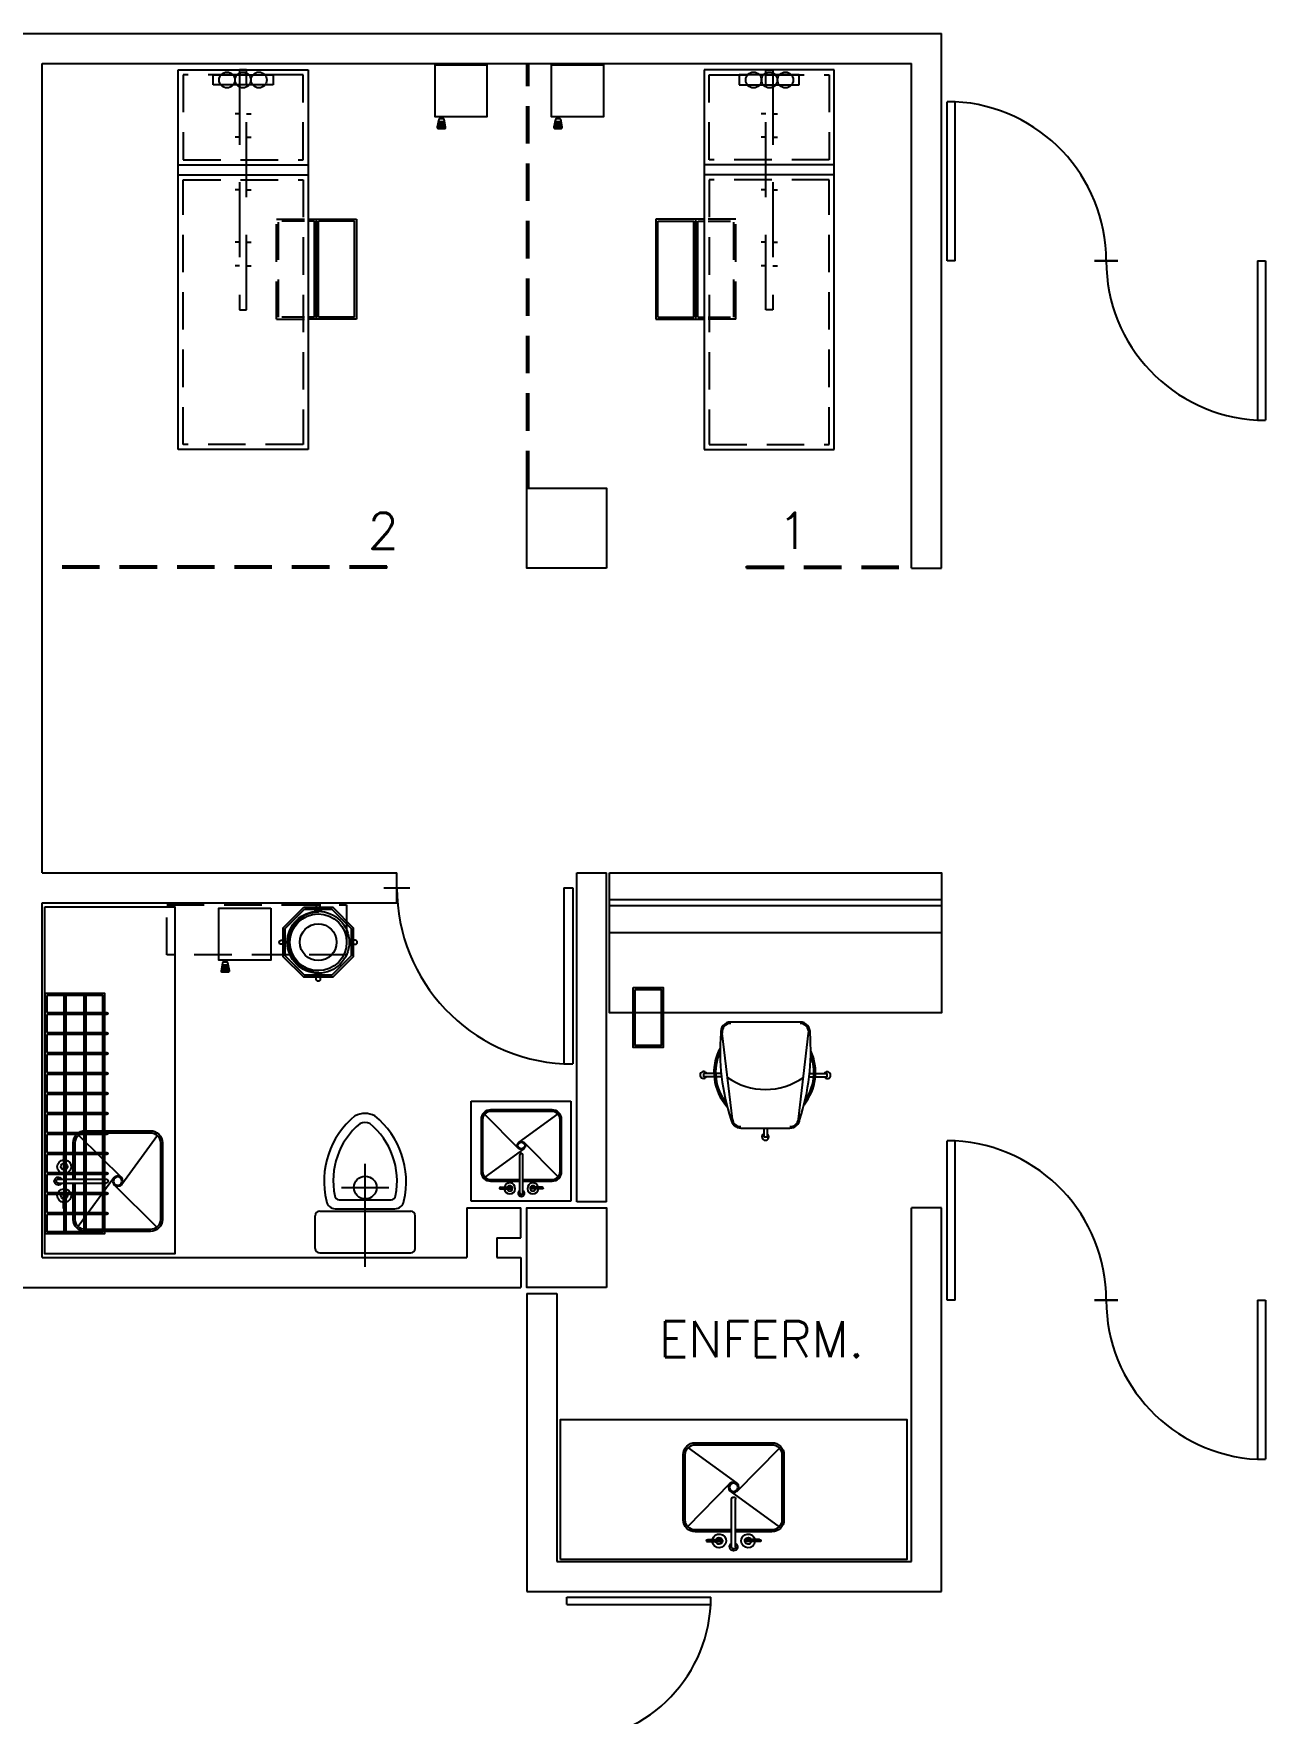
# Model space of a CAD drawing. Extents: x -358 to -207, y -206 to -105.
# Drawn here: x -251.78 to -245.61, y -154.36 to -145.95 of the extents above; entities that cross this region are included whole.
import ezdxf
from ezdxf.enums import TextEntityAlignment as Align

# ---------------------------------------------------------------- set-up
doc = ezdxf.new("R2010")
doc.units = 0
doc.header["$LTSCALE"] = 1.5
doc.header["$MEASUREMENT"] = 0
for name, pattern in [('CENTER2', [1.125, 0.75, -0.125, 0.125, -0.125]), ('HIDDEN', [0.375, 0.25, -0.125]), ('HIDDEN2', [0.1875, 0.125, -0.0625])]:
    doc.linetypes.add(name, pattern=pattern)
doc.layers.get('0').update_dxf_attribs({"linetype": 'CONTINUOUS'})
for name, color, linetype in [('8CMOB01', 8, 'CONTINUOUS'), ('9CCOLUMNA', 5, 'CONTINUOUS'), ('CCPTAS', 6, 'CONTINUOUS'), ('MSAN', 6, 'CONTINUOUS'), ('RCMURO01', 3, 'CONTINUOUS'), ('ZCTEXT01', 2, 'CONTINUOUS')]:
    doc.layers.add(name, color=color, linetype=linetype)
doc.styles.add('REG-80', font='ROMANS.shx', dxfattribs={"height": 0.27})

# ---------------------------------------------------------------- blocks, each defined once
blk = doc.blocks.new('PTA-2A')
for p, q in [((-0.5, 0), (-0.5, 0.5)), ((-0.475, 0.5), (-0.5, 0.5)), ((-0.475, 0), (-0.475, 0.5)), ((-0.475, 0), (-0.5, 0)), ((0.0367, 0), (-0.0367, 0)), ((-0.0367, 0), (0.0367, 0)), ((0.475, 0), (0.475, -0.5)), ((0.475, 0), (0.5, 0)), ((0.5, 0), (0.5, -0.5)), ((0.475, -0.5), (0.5, -0.5))]:
    blk.add_line(p, q)
for centre, start, end in [((-0.5012, -0.0005), 0.0552, 87.0072), ((0.5012, 0.0005), 180.0552, 267.0072)]:
    blk.add_arc(centre, 0.5012, start, end)
blk = doc.blocks.new('PTA-I')
for p, q in [((-1, 0), (-1, 1)), ((-0.95, 1), (-1, 1)), ((-0.95, 0), (-0.95, 1)), ((-0.95, 0), (-1, 0)), ((0.0734, 0), (-0.0734, 0))]:
    blk.add_line(p, q)
blk.add_arc((-1.0023, -0.001), 1.0023, 0.05524, 87.00716)
blk = doc.blocks.new('TARJA')
for p, q in [((-0.014, -0.0221), (-0.2273, 0.1942)), ((0.2299, 0.1963), (-0.0142, 0.0183)), ((0.2319, -0.1979), (0.0189, 0.0181)), ((0.0187, -0.022), (-0.2253, -0.2)), ((-0.0077, -0.2999), (-0.0077, -0.0604)), ((0.0123, -0.2999), (0.0123, -0.0604)), ((-0.1342, -0.2704), (-0.1342, -0.2732)), ((-0.1342, -0.2732), (-0.0537, -0.2732)), ((-0.127, -0.2633), (-0.0548, -0.2633)), ((0.1386, -0.2732), (0.0581, -0.2732)), ((0.1315, -0.2633), (0.0592, -0.2633)), ((0.1386, -0.2704), (0.1386, -0.2732))]:
    blk.add_line(p, q)
for points in [[(0.012, -0.2248), (0.1944, -0.2248, 0.414214), (0.2544, -0.1648), (0.2544, 0.1611, 0.414214), (0.1944, 0.2211), (-0.1898, 0.2211, 0.414214), (-0.2498, 0.1611), (-0.2498, -0.1648, 0.414214), (-0.1898, -0.2248), (-0.0067, -0.2248)], [(0.012, -0.2148), (0.1944, -0.2148, 0.414214), (0.2444, -0.1648), (0.2444, 0.1611, 0.414214), (0.1944, 0.2111), (-0.1898, 0.2111, 0.414214), (-0.2398, 0.1611), (-0.2398, -0.1648, 0.414214), (-0.1898, -0.2148), (-0.0067, -0.2148)]]:
    blk.add_lwpolyline(points, format="xyb")
for radius in [0.026, 0.021]:
    blk.add_circle((0.0023, -0.0019), radius)
for centre, radius, start, end in [((0.0023, -0.0604), 0.01, 0, 180), ((-0.0701, -0.27), 0.0345, 185.25448, 168.76167), ((0.0746, -0.27), 0.0345, 11.23833, 354.74552), ((-0.127, -0.2704), 0.00711, 89.98224, 179.98224), ((-0.0701, -0.27), 0.0167, 190.90126, 156.33355), ((0.0023, -0.2999), 0.02, 120, 60), ((0.0023, -0.2999), 0.01, 180, 0), ((0.0746, -0.27), 0.0167, 23.66645, 349.09874), ((0.1315, -0.2704), 0.00711, 0.01776, 90.01776)]:
    blk.add_arc(centre, radius, start, end)
blk = doc.blocks.new('PTA-2')
for p, q in [((-0.475, 0.5), (-0.5, 0.5)), ((-0.5, 0), (-0.5, 0.5)), ((-0.475, 0), (-0.475, 0.5)), ((0.475, 0.5), (0.5, 0.5)), ((0.475, 0), (0.475, 0.5)), ((0.5, 0), (0.5, 0.5)), ((-0.475, 0), (-0.5, 0)), ((0.0367, 0), (-0.0367, 0)), ((-0.0367, 0), (0.0367, 0)), ((0.475, 0), (0.5, 0))]:
    blk.add_line(p, q)
for centre, start, end in [((-0.5012, -0.0005), 0.05524, 87.00716), ((0.5012, -0.0005), 92.99284, 179.94476)]:
    blk.add_arc(centre, 0.5012, start, end)

msp = doc.modelspace()

# ---------------------------------------------------------------- linework, layer by layer
at = {"layer": '8CMOB01', "color": 8}
for p, q in [((-251.0542, -148.0363), (-251.0542, -146.1363)), ((-251.0542, -146.1363), (-250.4042, -146.1363)), ((-250.8792, -146.2113), (-250.8792, -146.1613)), ((-250.8792, -146.1613), (-250.5792, -146.1613)), ((-250.5792, -146.1613), (-250.5792, -146.2113)), ((-250.4042, -146.1363), (-250.4042, -148.0363)), ((-248.4214, -146.1363), (-248.4214, -148.0363)), ((-247.7714, -146.1363), (-248.4214, -146.1363)), ((-248.2464, -146.1613), (-248.2464, -146.2113)), ((-247.9464, -146.1613), (-248.2464, -146.1613)), ((-247.9464, -146.2113), (-247.9464, -146.1613)), ((-247.7714, -148.0363), (-247.7714, -146.1363)), ((-250.5792, -146.2113), (-250.8792, -146.2113)), ((-248.2464, -146.2113), (-247.9464, -146.2113)), ((-251.0542, -146.6113), (-250.4054, -146.6113)), ((-251.0542, -146.6613), (-250.4054, -146.6613)), ((-247.7714, -146.6113), (-248.4202, -146.6113)), ((-247.7714, -146.6613), (-248.4202, -146.6613)), ((-250.4042, -148.0363), (-251.0542, -148.0363)), ((-248.4214, -148.0363), (-247.7714, -148.0363))]:
    msp.add_line(p, q, dxfattribs=at)
at = {"layer": '8CMOB01', "color": 8, "linetype": 'HIDDEN2'}
for p, q in [((-251.0292, -146.1613), (-251.0292, -146.5863)), ((-250.4292, -146.1613), (-251.0292, -146.1613)), ((-250.4292, -146.5863), (-250.4292, -146.1613)), ((-249.3102, -148.2298), (-249.3102, -146.1048)), ((-249.3002, -148.2298), (-249.3002, -146.1048)), ((-248.3964, -146.5863), (-248.3964, -146.1613)), ((-248.3964, -146.1613), (-247.7964, -146.1613)), ((-247.7964, -146.1613), (-247.7964, -146.5863)), ((-251.0292, -146.5863), (-250.4292, -146.5863)), ((-247.7964, -146.5863), (-248.3964, -146.5863)), ((-251.0292, -148.0113), (-251.0292, -146.6863)), ((-251.0292, -146.6863), (-250.4292, -146.6863)), ((-250.4292, -146.6863), (-250.4292, -148.0113)), ((-247.7964, -146.6863), (-248.3964, -146.6863)), ((-248.3964, -146.6863), (-248.3964, -148.0113)), ((-247.7964, -148.0113), (-247.7964, -146.6863)), ((-250.5618, -147.3836), (-250.5618, -146.8836)), ((-250.5618, -146.8836), (-250.4228, -146.8836)), ((-250.5518, -147.3736), (-250.5518, -146.8936)), ((-250.4229, -146.8936), (-250.5359, -146.8936)), ((-248.2638, -146.8836), (-248.4028, -146.8836)), ((-248.4027, -146.8936), (-248.2898, -146.8936)), ((-248.2738, -147.3736), (-248.2738, -146.8936)), ((-248.2638, -147.3836), (-248.2638, -146.8836)), ((-250.5618, -147.3836), (-250.4228, -147.3836)), ((-250.4229, -147.3736), (-250.5359, -147.3736)), ((-248.2638, -147.3836), (-248.4028, -147.3836)), ((-248.4027, -147.3736), (-248.2898, -147.3736)), ((-250.4292, -148.0113), (-251.0292, -148.0113)), ((-248.3964, -148.0113), (-247.7964, -148.0113)), ((-250.0102, -148.6198), (-251.7352, -148.6198)), ((-250.0102, -148.6298), (-251.7352, -148.6298)), ((-250.0102, -148.6298), (-250.0102, -148.6198)), ((-248.2102, -148.6198), (-247.3852, -148.6198)), ((-248.2102, -148.6298), (-248.2102, -148.6198)), ((-248.2102, -148.6298), (-247.3852, -148.6298)), ((-251.1115, -150.5647), (-251.1115, -150.3147)), ((-251.1115, -150.3147), (-250.2115, -150.3147)), ((-250.2115, -150.3147), (-250.2115, -150.5647)), ((-250.2115, -150.5647), (-251.1115, -150.5647))]:
    msp.add_line(p, q, dxfattribs=at)
at = {"layer": '8CMOB01', "linetype": 'HIDDEN'}
for p, q in [((-250.7467, -146.1363), (-250.7467, -147.3363)), ((-250.7117, -147.3363), (-250.7117, -146.1363)), ((-248.1139, -147.3363), (-248.1139, -146.1363)), ((-248.0789, -146.1363), (-248.0789, -147.3363))]:
    msp.add_line(p, q, dxfattribs=at)
at = {"layer": '8CMOB01'}
for p, q in [((-250.7117, -146.1363), (-250.7467, -146.1363)), ((-248.1139, -146.1363), (-248.0789, -146.1363)), ((-250.7467, -146.3565), (-250.7699, -146.3565)), ((-250.7117, -146.3565), (-250.6886, -146.3565)), ((-249.7169, -146.4212), (-249.757, -146.4212)), ((-249.7179, -146.4162), (-249.756, -146.4162)), ((-249.7188, -146.4112), (-249.7551, -146.4112)), ((-249.7198, -146.4062), (-249.7541, -146.4062)), ((-249.7207, -146.4012), (-249.7532, -146.4012)), ((-249.7217, -146.3962), (-249.7522, -146.3962)), ((-249.7394, -146.3806), (-249.7394, -146.3706)), ((-249.5091, -146.3706), (-249.7375, -146.3706)), ((-249.7344, -146.3806), (-249.7344, -146.3706)), ((-249.1333, -146.4212), (-249.1733, -146.4212)), ((-249.1342, -146.4162), (-249.1724, -146.4162)), ((-249.1352, -146.4112), (-249.1714, -146.4112)), ((-249.1361, -146.4062), (-249.1705, -146.4062)), ((-249.1371, -146.4012), (-249.1695, -146.4012)), ((-249.138, -146.3962), (-249.1686, -146.3962)), ((-249.1558, -146.3806), (-249.1558, -146.3706)), ((-248.9255, -146.3706), (-249.1538, -146.3706)), ((-249.1508, -146.3806), (-249.1508, -146.3706)), ((-248.1139, -146.3565), (-248.137, -146.3565)), ((-248.0789, -146.3565), (-248.0557, -146.3565)), ((-250.7467, -146.4735), (-250.7699, -146.4735)), ((-250.7117, -146.4735), (-250.6886, -146.4735)), ((-249.7164, -146.4262), (-249.7575, -146.4262)), ((-249.1328, -146.4262), (-249.1738, -146.4262)), ((-248.1139, -146.4735), (-248.137, -146.4735)), ((-248.0789, -146.4735), (-248.0557, -146.4735)), ((-250.7467, -146.7363), (-250.7699, -146.7363)), ((-250.7117, -146.7363), (-250.6886, -146.7363)), ((-248.1139, -146.7363), (-248.137, -146.7363)), ((-248.0789, -146.7363), (-248.0557, -146.7363)), ((-250.7467, -146.9991), (-250.7699, -146.9991)), ((-250.7117, -146.9991), (-250.6886, -146.9991)), ((-248.1139, -146.9991), (-248.137, -146.9991)), ((-248.0789, -146.9991), (-248.0557, -146.9991)), ((-250.7467, -147.1161), (-250.7699, -147.1161)), ((-250.7117, -147.1161), (-250.6886, -147.1161)), ((-248.1139, -147.1161), (-248.137, -147.1161)), ((-248.0789, -147.1161), (-248.0557, -147.1161)), ((-250.7467, -147.3363), (-250.7117, -147.3363)), ((-248.0789, -147.3363), (-248.1139, -147.3363)), ((-250.8026, -150.6214), (-250.835, -150.6214)), ((-250.8036, -150.6164), (-250.8341, -150.6164)), ((-250.8213, -150.6009), (-250.8213, -150.5909)), ((-250.591, -150.5909), (-250.8194, -150.5909)), ((-250.8163, -150.6009), (-250.8163, -150.5909)), ((-250.7983, -150.6464), (-250.8394, -150.6464)), ((-250.7988, -150.6414), (-250.8389, -150.6414)), ((-250.7997, -150.6364), (-250.8379, -150.6364)), ((-250.8007, -150.6314), (-250.837, -150.6314)), ((-250.8017, -150.6264), (-250.836, -150.6264)), ((-251.6265, -150.7685), (-251.6265, -150.8535)), ((-251.6165, -150.7685), (-251.6165, -150.8535)), ((-251.5265, -150.7685), (-251.5265, -150.8535)), ((-251.5165, -150.7685), (-251.5165, -150.8535)), ((-251.6265, -150.8635), (-251.6265, -150.9535)), ((-251.6165, -150.8635), (-251.6165, -150.9535)), ((-251.5265, -150.8635), (-251.5265, -150.9535)), ((-251.5165, -150.8635), (-251.5165, -150.9535)), ((-248.2812, -151.3861), (-248.3323, -150.9561)), ((-247.9421, -150.9011), (-248.2895, -150.9011)), ((-247.9505, -151.3861), (-247.8994, -150.9561)), ((-251.6265, -150.9635), (-251.6265, -151.0535)), ((-251.6165, -150.9635), (-251.6165, -151.0535)), ((-251.5265, -150.9635), (-251.5265, -151.0535)), ((-251.5165, -150.9635), (-251.5165, -151.0535)), ((-251.6265, -151.0635), (-251.6265, -151.1535)), ((-251.6165, -151.0635), (-251.6165, -151.1535)), ((-251.5265, -151.0635), (-251.5265, -151.1535)), ((-251.5165, -151.0635), (-251.5165, -151.1535)), ((-251.6265, -151.1635), (-251.6265, -151.2535)), ((-251.6165, -151.1635), (-251.6165, -151.2535)), ((-251.5265, -151.1635), (-251.5265, -151.2535)), ((-251.5165, -151.1635), (-251.5165, -151.2535)), ((-248.3731, -151.1578), (-248.4254, -151.1578)), ((-248.4254, -151.1578), (-248.4254, -151.1743)), ((-248.3723, -151.1743), (-248.4254, -151.1743)), ((-248.337, -151.1578), (-248.3646, -151.1578)), ((-248.3352, -151.1743), (-248.3638, -151.1743)), ((-247.8965, -151.1743), (-247.874, -151.1743)), ((-247.8947, -151.1578), (-247.8731, -151.1578)), ((-247.8655, -151.1743), (-247.8062, -151.1743)), ((-247.8647, -151.1578), (-247.8062, -151.1578)), ((-247.8062, -151.1743), (-247.8062, -151.1578)), ((-251.6265, -151.2635), (-251.6265, -151.3535)), ((-251.6165, -151.2635), (-251.6165, -151.3535)), ((-251.5265, -151.2635), (-251.5265, -151.3535)), ((-251.5165, -151.2635), (-251.5165, -151.3535)), ((-251.6265, -151.3635), (-251.6265, -151.4535)), ((-251.6165, -151.3635), (-251.6165, -151.4535)), ((-251.5265, -151.3635), (-251.5265, -151.4535)), ((-251.5165, -151.3635), (-251.5165, -151.4535)), ((-251.6265, -151.4635), (-251.6265, -151.5535)), ((-251.6165, -151.4635), (-251.6165, -151.5535)), ((-251.5265, -151.4635), (-251.5265, -151.5535)), ((-251.5165, -151.4635), (-251.5165, -151.5535)), ((-248.2384, -151.4311), (-247.9933, -151.4311)), ((-248.1241, -151.4311), (-248.1241, -151.4756)), ((-248.1076, -151.4311), (-248.1076, -151.4756)), ((-248.1241, -151.4756), (-248.1076, -151.4756)), ((-251.6265, -151.5635), (-251.6265, -151.6535)), ((-251.6165, -151.5635), (-251.6165, -151.6535)), ((-251.5265, -151.5635), (-251.5265, -151.6535)), ((-251.5165, -151.5635), (-251.5165, -151.6535)), ((-251.6265, -151.6635), (-251.6265, -151.7535)), ((-251.6165, -151.6635), (-251.6165, -151.7535)), ((-251.5265, -151.6635), (-251.5265, -151.7535)), ((-251.5165, -151.6635), (-251.5165, -151.7535)), ((-251.6265, -151.7635), (-251.6265, -151.8535)), ((-251.6165, -151.7635), (-251.6165, -151.8535)), ((-251.5265, -151.7635), (-251.5265, -151.8535)), ((-251.5165, -151.7635), (-251.5165, -151.8535)), ((-251.6265, -151.8635), (-251.6265, -151.9485)), ((-251.6165, -151.8635), (-251.6165, -151.9485)), ((-251.5265, -151.8635), (-251.5265, -151.9485)), ((-251.5165, -151.8635), (-251.5165, -151.9485))]:
    msp.add_line(p, q, dxfattribs=at)
at = {"layer": '8CMOB01', "color": 8, "linetype": 'Continuous'}
for p, q in [((-250.4022, -146.8836), (-250.1618, -146.8836)), ((-250.3718, -146.8936), (-250.4022, -146.8936)), ((-250.3718, -147.3736), (-250.3718, -146.8936)), ((-250.3618, -147.3836), (-250.3618, -146.8836)), ((-250.3518, -147.3736), (-250.3518, -146.8936)), ((-250.1718, -146.8936), (-250.3518, -146.8936)), ((-250.1718, -147.3736), (-250.1718, -146.8936)), ((-250.1618, -146.8836), (-250.1618, -147.3836)), ((-248.6638, -146.8836), (-248.6638, -147.3836)), ((-248.4234, -146.8836), (-248.6638, -146.8836)), ((-248.6538, -147.3736), (-248.6538, -146.8936)), ((-248.6538, -146.8936), (-248.4738, -146.8936)), ((-248.4738, -147.3736), (-248.4738, -146.8936)), ((-248.4638, -147.3836), (-248.4638, -146.8836)), ((-248.4538, -147.3736), (-248.4538, -146.8936)), ((-248.4538, -146.8936), (-248.4234, -146.8936)), ((-250.3718, -147.3736), (-250.4042, -147.3736)), ((-250.1618, -147.3836), (-250.4042, -147.3836)), ((-250.1718, -147.3736), (-250.3518, -147.3736)), ((-248.6638, -147.3836), (-248.4214, -147.3836)), ((-248.6538, -147.3736), (-248.4738, -147.3736)), ((-248.4538, -147.3736), (-248.4214, -147.3736))]:
    msp.add_line(p, q, dxfattribs=at)
at = {"layer": '8CMOB01'}
for points in [[(-249.5091, -146.1106), (-249.5091, -146.3706), (-249.7691, -146.3706), (-249.7691, -146.1106)], [(-248.9255, -146.1106), (-248.9255, -146.3706), (-249.1855, -146.3706), (-249.1855, -146.1106)], [(-250.591, -150.3309), (-250.591, -150.5909), (-250.851, -150.5909), (-250.851, -150.3309)], [(-250.4258, -150.3267), (-250.2808, -150.3267), (-250.1783, -150.4292), (-250.1783, -150.5742), (-250.2808, -150.6767), (-250.4258, -150.6767), (-250.5283, -150.5742), (-250.5283, -150.4292)], [(-250.4217, -150.3367), (-250.285, -150.3367), (-250.1883, -150.4334), (-250.1883, -150.57), (-250.285, -150.6667), (-250.4217, -150.6667), (-250.5183, -150.57), (-250.5183, -150.4334)], [(-250.3683, -150.3467), (-250.3683, -150.3417), (-250.3383, -150.3417), (-250.3383, -150.3467)], [(-250.3683, -150.6567), (-250.3683, -150.6617), (-250.3383, -150.6617), (-250.3383, -150.6567)], [(-248.7778, -150.728), (-248.6278, -150.728), (-248.6278, -151.028), (-248.7778, -151.028)], [(-248.7678, -150.738), (-248.6378, -150.738), (-248.6378, -151.018), (-248.7678, -151.018)]]:
    msp.add_lwpolyline(points, close=True, dxfattribs=at)
for points in [[(-249.75, -146.3844), (-249.7575, -146.4238, 0.487928), (-249.7526, -146.43), (-249.7213, -146.43, 0.487928), (-249.7164, -146.4238), (-249.7239, -146.3844, 0.344151), (-249.7288, -146.3806), (-249.7451, -146.3806, 0.344151)], [(-249.1663, -146.3844), (-249.1738, -146.4238, 0.487928), (-249.169, -146.43), (-249.1376, -146.43, 0.487928), (-249.1328, -146.4238), (-249.1403, -146.3844, 0.344151), (-249.1451, -146.3806), (-249.1615, -146.3806, 0.344151)], [(-250.8319, -150.6047), (-250.8394, -150.644, 0.487928), (-250.8345, -150.6502), (-250.8031, -150.6502, 0.487928), (-250.7983, -150.644), (-250.8058, -150.6047, 0.344151), (-250.8106, -150.6009), (-250.827, -150.6009, 0.344151)]]:
    msp.add_lwpolyline(points, format="xyb", close=True, dxfattribs=at)
at = {"layer": '8CMOB01', "color": 8}
for points in [[(-251.7215, -150.324), (-251.0715, -150.324), (-251.0715, -152.0607), (-251.7215, -152.0607)], [(-249.1417, -153.59), (-249.1417, -152.89), (-247.408, -152.89), (-247.408, -153.59)]]:
    msp.add_lwpolyline(points, close=True, dxfattribs=at)
at = {"layer": '8CMOB01'}
for points in [[(-250.3533, -150.3467), (-250.3533, -150.3517, 1), (-250.3533, -150.6517), (-250.3533, -150.6567)], [(-250.3433, -150.3267), (-250.3433, -150.3167, 1), (-250.3633, -150.3167), (-250.3633, -150.3267)], [(-250.5283, -150.5117), (-250.5383, -150.5117, -1), (-250.5383, -150.4917), (-250.5283, -150.4917)], [(-250.1783, -150.5117), (-250.1683, -150.5117, 1), (-250.1683, -150.4917), (-250.1783, -150.4917)], [(-250.3433, -150.6767), (-250.3433, -150.6867, -1), (-250.3633, -150.6867), (-250.3633, -150.6767)], [(-251.7115, -150.8535), (-251.4115, -150.8535, -1), (-251.4115, -150.8635), (-251.7115, -150.8635)], [(-251.7115, -150.9535), (-251.4115, -150.9535, -1), (-251.4115, -150.9635), (-251.7115, -150.9635)], [(-251.7115, -151.0535), (-251.4115, -151.0535, -1), (-251.4115, -151.0635), (-251.7115, -151.0635)], [(-251.7115, -151.1535), (-251.4115, -151.1535, -1), (-251.4115, -151.1635), (-251.7115, -151.1635)], [(-251.7115, -151.2535), (-251.4115, -151.2535, -1), (-251.4115, -151.2635), (-251.7115, -151.2635)], [(-251.7115, -151.3535), (-251.4115, -151.3535, -1), (-251.4115, -151.3635), (-251.7115, -151.3635)], [(-251.7115, -151.4535), (-251.4115, -151.4535, -1), (-251.4115, -151.4635), (-251.7115, -151.4635)], [(-251.7115, -151.5535), (-251.4115, -151.5535, -1), (-251.4115, -151.5635), (-251.7115, -151.5635)], [(-251.7115, -151.6535), (-251.4115, -151.6535, -1), (-251.4115, -151.6635), (-251.7115, -151.6635)], [(-251.7115, -151.7535), (-251.4115, -151.7535, -1), (-251.4115, -151.7635), (-251.7115, -151.7635)], [(-251.7115, -151.8535), (-251.4115, -151.8535, -1), (-251.4115, -151.8635), (-251.7115, -151.8635)]]:
    msp.add_lwpolyline(points, format="xyb", dxfattribs=at)
at = {"layer": '8CMOB01', "color": 8}
msp.add_lwpolyline([(-247.2352, -150.4548), (-247.2352, -150.8548), (-248.8952, -150.8548), (-248.8952, -150.4548)], dxfattribs=at)
at = {"layer": '8CMOB01'}
for points in [[(-251.7215, -150.7585), (-251.7215, -151.9585), (-251.4215, -151.9585), (-251.4215, -151.8635)], [(-251.4215, -150.8535), (-251.4215, -150.7585), (-251.7215, -150.7585)], [(-251.7115, -150.7685), (-251.7115, -150.8535)], [(-251.4315, -150.8535), (-251.4315, -150.7685), (-251.7115, -150.7685)], [(-251.7115, -150.8635), (-251.7115, -150.9535)], [(-251.4315, -150.9535), (-251.4315, -150.8635)], [(-251.4215, -150.9535), (-251.4215, -150.8635)], [(-251.7115, -150.9635), (-251.7115, -151.0535)], [(-251.4315, -151.0535), (-251.4315, -150.9635)], [(-251.4215, -151.0535), (-251.4215, -150.9635)], [(-251.7115, -151.0635), (-251.7115, -151.1535)], [(-251.4315, -151.1535), (-251.4315, -151.0635)], [(-251.4215, -151.1535), (-251.4215, -151.0635)], [(-251.7115, -151.1635), (-251.7115, -151.2535)], [(-251.4315, -151.2535), (-251.4315, -151.1635)], [(-251.4215, -151.2535), (-251.4215, -151.1635)], [(-251.7115, -151.2635), (-251.7115, -151.3535)], [(-251.4315, -151.3535), (-251.4315, -151.2635)], [(-251.4215, -151.3535), (-251.4215, -151.2635)], [(-251.7115, -151.3635), (-251.7115, -151.4535)], [(-251.4315, -151.4535), (-251.4315, -151.3635)], [(-251.4215, -151.4535), (-251.4215, -151.3635)], [(-251.7115, -151.4635), (-251.7115, -151.5535)], [(-251.4315, -151.5535), (-251.4315, -151.4635)], [(-251.4215, -151.5535), (-251.4215, -151.4635)], [(-251.7115, -151.5635), (-251.7115, -151.6535)], [(-251.4315, -151.6535), (-251.4315, -151.5635)], [(-251.4215, -151.6535), (-251.4215, -151.5635)], [(-251.7115, -151.6635), (-251.7115, -151.7535)], [(-251.4315, -151.7535), (-251.4315, -151.6635)], [(-251.4215, -151.7535), (-251.4215, -151.6635)], [(-251.7115, -151.7635), (-251.7115, -151.8535)], [(-251.4315, -151.8535), (-251.4315, -151.7635)], [(-251.4215, -151.8535), (-251.4215, -151.7635)], [(-251.7115, -151.8635), (-251.7115, -151.9485), (-251.4315, -151.9485), (-251.4315, -151.8635)]]:
    msp.add_lwpolyline(points, dxfattribs=at)
at = {"layer": '8CMOB01', "color": 8}
for centre in [(-250.8101, -146.187), (-250.7303, -146.187), (-250.6504, -146.187), (-248.1752, -146.187), (-248.0954, -146.187), (-248.0156, -146.187)]:
    msp.add_circle(centre, 0.0393, dxfattribs=at)
at = {"layer": '8CMOB01'}
for radius in [0.155, 0.142, 0.092]:
    msp.add_circle((-250.3533, -150.5017), radius, dxfattribs=at)
for centre, radius, start, end in [((-247.2509, -151.0456), 1.0919, 175.34387, 198.21862), ((-248.2895, -150.9511), 0.05, 90, 186.78125), ((-248.2895, -150.9511), 0.0431, 90, 186.78125), ((-248.9808, -151.0456), 1.0919, 341.78138, 4.65613), ((-247.9421, -150.9511), 0.05, 353.21875, 90), ((-247.9421, -150.9511), 0.0431, 353.21875, 90), ((-248.1189, -151.1531), 0.2543, 151.67315, 222.45003), ((-248.1189, -151.1531), 0.2543, 320.55024, 25.22735), ((-248.1189, -151.1531), 0.2458, 155.6246, 218.49859), ((-248.1189, -151.1531), 0.2458, 325.013, 20.76459), ((-248.4255, -151.1656), 0.017, 27.58655, 329.21664), ((-248.1158, -150.9092), 0.3289, 234.68201, 305.31799), ((-247.8062, -151.1665), 0.017, 207.58655, 149.21664), ((-248.2384, -151.3811), 0.05, 186.78125, 270), ((-248.2384, -151.3811), 0.0431, 186.78125, 270), ((-248.1162, -151.4757), 0.017, 117.58655, 59.21664), ((-247.9933, -151.3811), 0.0431, 270, 353.21875), ((-247.9933, -151.3811), 0.05, 270, 353.21875)]:
    msp.add_arc(centre, radius, start, end, dxfattribs=at)
at = {"layer": '9CCOLUMNA'}
for points in [[(-248.9102, -148.6298), (-249.3102, -148.6298), (-249.3102, -148.2298), (-248.9102, -148.2298)], [(-248.9102, -152.2298), (-249.3102, -152.2298), (-249.3102, -151.8298), (-248.9102, -151.8298)]]:
    msp.add_lwpolyline(points, close=True, dxfattribs=at)
at = {"layer": 'CCPTAS'}
for p, q in [((-247.2352, -150.2898), (-248.8952, -150.2898)), ((-247.2352, -150.3198), (-248.8952, -150.3198))]:
    msp.add_line(p, q, dxfattribs=at)
msp.add_lwpolyline([(-248.8952, -150.1548), (-247.2352, -150.1548), (-247.2352, -150.4548), (-248.8952, -150.4548)], close=True, dxfattribs=at)
at = {"layer": 'MSAN', "color": 6}
for p, q in [((-249.5888, -151.7966), (-249.5888, -151.2966)), ((-249.5888, -151.2966), (-249.0888, -151.2966)), ((-249.0888, -151.2966), (-249.0888, -151.7966)), ((-250.2486, -151.7897), (-249.9889, -151.7897)), ((-249.0888, -151.7966), (-249.5888, -151.7966)), ((-250.3686, -152.0335), (-250.3686, -151.8701)), ((-250.3458, -151.8473), (-249.8905, -151.8473)), ((-250.2682, -151.8349), (-249.9694, -151.8349)), ((-249.8677, -152.0335), (-249.8677, -151.8701)), ((-250.3458, -152.0563), (-249.8905, -152.0563))]:
    msp.add_line(p, q, dxfattribs=at)
at = {"layer": 'MSAN'}
for p, q in [((-249.3501, -151.5349), (-249.5207, -151.3618)), ((-249.155, -151.3601), (-249.3503, -151.5025)), ((-249.3239, -151.5348), (-249.5191, -151.6772)), ((-249.1534, -151.6755), (-249.3238, -151.5026)), ((-249.3451, -151.7571), (-249.3451, -151.5654)), ((-249.3291, -151.7571), (-249.3291, -151.5654)), ((-249.4462, -151.7335), (-249.4462, -151.7357)), ((-249.4462, -151.7357), (-249.3819, -151.7357)), ((-249.4406, -151.7278), (-249.3827, -151.7278)), ((-249.228, -151.7357), (-249.2924, -151.7357)), ((-249.2337, -151.7278), (-249.2915, -151.7278)), ((-249.228, -151.7335), (-249.228, -151.7357))]:
    msp.add_line(p, q, dxfattribs=at)
at = {"layer": 'MSAN', "color": 6, "linetype": 'CENTER2'}
for p, q in [((-250.1181, -152.1255), (-250.1181, -151.6109)), ((-250.2363, -151.7291), (-249.9999, -151.7291))]:
    msp.add_line(p, q, dxfattribs=at)
at = {"layer": 'MSAN'}
for points in [[(-249.3293, -151.697), (-249.1834, -151.697, 0.414214), (-249.1354, -151.649), (-249.1354, -151.3883, 0.414214), (-249.1834, -151.3403), (-249.4908, -151.3403, 0.414214), (-249.5388, -151.3883), (-249.5388, -151.649, 0.414214), (-249.4908, -151.697), (-249.3443, -151.697)], [(-249.3293, -151.689), (-249.1834, -151.689, 0.414214), (-249.1434, -151.649), (-249.1434, -151.3883, 0.414214), (-249.1834, -151.3483), (-249.4908, -151.3483, 0.414214), (-249.5308, -151.3883), (-249.5308, -151.649, 0.414214), (-249.4908, -151.689), (-249.3443, -151.689)]]:
    msp.add_lwpolyline(points, format="xyb", dxfattribs=at)
for radius in [0.0208, 0.0168]:
    msp.add_circle((-249.3371, -151.5186), radius, dxfattribs=at)
at = {"layer": 'MSAN', "color": 6}
msp.add_circle((-250.1181, -151.7291), 0.057, dxfattribs=at)
for centre, radius, start, end in [((-249.9023, -151.6973), 0.4224, 129.24313, 193.66243), ((-250.12, -151.4667), 0.1085, 62.87878, 117.12122), ((-250.3373, -151.6995), 0.4238, 346.69521, 51.00525), ((-249.9066, -151.6945), 0.3721, 129.7187, 191.693), ((-250.12, -151.4667), 0.0633, 67.381, 112.619), ((-250.333, -151.6968), 0.3737, 348.72578, 50.5712), ((-250.2682, -151.7897), 0.0451, 189.31573, 270), ((-250.2486, -151.7672), 0.0226, 186.87922, 270), ((-249.9889, -151.7672), 0.0226, 270, 353.12078), ((-249.9694, -151.7897), 0.0451, 270, 350.68427), ((-250.3458, -151.8701), 0.0228, 90, 180), ((-249.8905, -151.8701), 0.0228, 360, 90), ((-250.3458, -152.0335), 0.0228, 180, 270), ((-249.8905, -152.0335), 0.0228, 270, 360)]:
    msp.add_arc(centre, radius, start, end, dxfattribs=at)
at = {"layer": 'MSAN'}
for centre, radius, start, end in [((-249.3371, -151.5654), 0.008, 0, 180), ((-249.395, -151.7332), 0.0276, 185.25448, 168.76167), ((-249.2792, -151.7332), 0.0276, 11.23833, 354.74552), ((-249.4406, -151.7335), 0.00569, 89.98224, 179.98224), ((-249.395, -151.7332), 0.0134, 190.90126, 156.33355), ((-249.3371, -151.7571), 0.016, 120, 60), ((-249.3371, -151.7571), 0.008, 180, 0), ((-249.2792, -151.7332), 0.0134, 23.66645, 349.09874), ((-249.2337, -151.7335), 0.00569, 0.01776, 90.01776)]:
    msp.add_arc(centre, radius, start, end, dxfattribs=at)
at = {"layer": 'RCMURO01'}
for p, q in [((-251.8852, -145.9548), (-247.2352, -145.9548)), ((-247.2352, -148.6298), (-247.2352, -145.9548)), ((-251.7352, -150.1548), (-251.7352, -146.1048)), ((-251.7352, -146.1048), (-247.3852, -146.1048)), ((-247.3852, -148.6298), (-247.3852, -146.1048)), ((-247.3852, -148.6298), (-247.2352, -148.6298)), ((-251.7352, -150.1548), (-249.9602, -150.1548)), ((-249.9602, -150.3048), (-249.9602, -150.1548)), ((-249.0602, -151.7998), (-249.0602, -150.1548)), ((-249.0602, -150.1548), (-248.9102, -150.1548)), ((-248.9102, -151.7998), (-248.9102, -150.1548)), ((-251.7352, -152.0798), (-251.7352, -150.3048)), ((-251.7352, -150.3048), (-249.9602, -150.3048)), ((-248.9102, -151.7998), (-249.0602, -151.7998)), ((-249.6102, -151.8298), (-249.3402, -151.8298)), ((-249.6102, -151.8298), (-249.6102, -152.0798)), ((-249.3402, -151.9798), (-249.3402, -151.8298)), ((-247.3852, -153.5998), (-247.3852, -151.8298)), ((-247.2352, -151.8298), (-247.3852, -151.8298)), ((-247.2352, -153.7498), (-247.2352, -151.8298)), ((-249.4602, -151.9798), (-249.3402, -151.9798)), ((-249.4602, -151.9798), (-249.4602, -152.0798)), ((-251.7352, -152.0798), (-249.6102, -152.0798)), ((-249.4602, -152.0798), (-249.3402, -152.0798)), ((-249.3402, -152.0798), (-249.3402, -152.2298)), ((-251.8852, -152.2298), (-249.3402, -152.2298)), ((-249.3102, -152.2598), (-249.3102, -153.7498)), ((-249.3102, -152.2598), (-249.1602, -152.2598)), ((-249.1602, -152.2598), (-249.1602, -153.5998)), ((-249.1602, -153.5998), (-247.3852, -153.5998)), ((-249.3102, -153.7498), (-247.2352, -153.7498))]:
    msp.add_line(p, q, dxfattribs=at)

# ---------------------------------------------------------------- block references
at = {"layer": '8CMOB01', "color": 8, "xscale": -1, "rotation": 270}
msp.add_blockref('TARJA', (-251.3546, -151.6992), dxfattribs=at)
at = {"layer": '8CMOB01', "color": 8, "xscale": -1}
msp.add_blockref('TARJA', (-248.2726, -153.2271), dxfattribs=at)
at = {"layer": 'CCPTAS'}
for name, p, xscale, yscale, zscale, rotation in [('PTA-2A', (-246.4102, -147.0923), 1.592963382504607, 1.592963382504607, 1.592963382504607, 180), ('PTA-I', (-249.9602, -150.2298), 0.88, 0.88, 0.88, 180), ('PTA-2A', (-246.4102, -152.2923), 1.592963382504607, 1.592963382504607, 1.592963382504607, 180), ('PTA-2', (-249.1102, -154.4998), 1.441919551194914, 1.441919551194914, 1.441919551194914, 270)]:
    msp.add_blockref(name, p, dxfattribs=dict(at, xscale=xscale, yscale=yscale, zscale=zscale, rotation=rotation))

# ---------------------------------------------------------------- texts
at = {"layer": 'ZCTEXT01', "style": 'REG-80'}
for s, p in [('2', (-250.0282, -148.5325)), ('1', (-247.9757, -148.5325))]:
    msp.add_text(s, height=0.18, dxfattribs=at).set_placement(p, align=Align.CENTER)
at = {"layer": 'ZCTEXT01', "color": 0, "style": 'REG-80'}
msp.add_text('ENFERM.', height=0.18, dxfattribs=at).set_placement((-248.1352, -152.5784), align=Align.CENTER)

doc.saveas('drawing.dxf')
